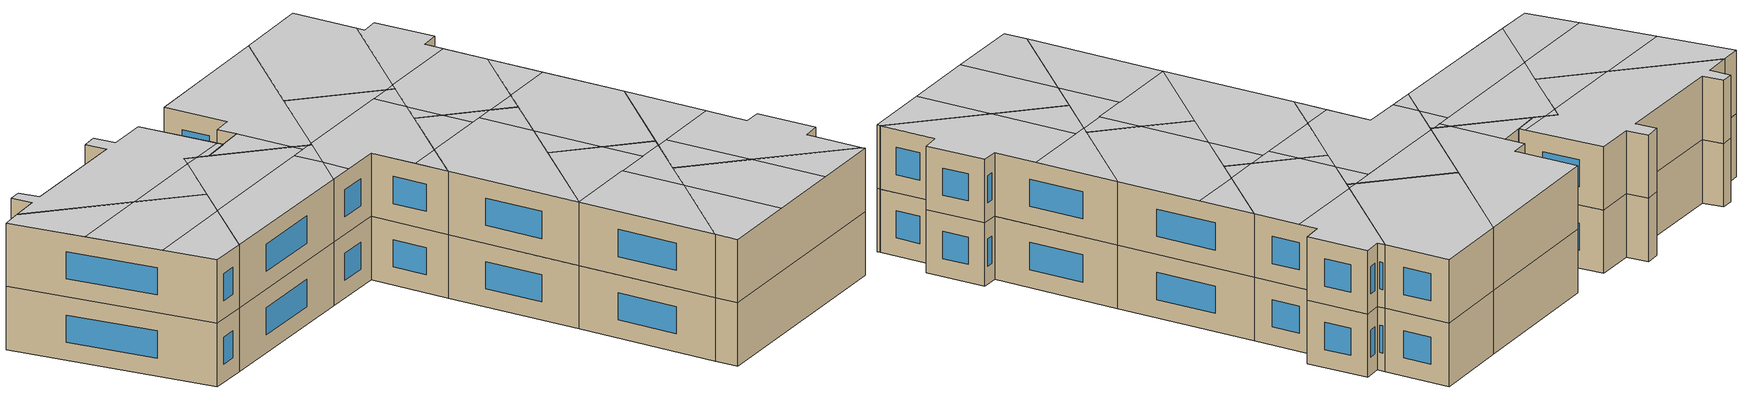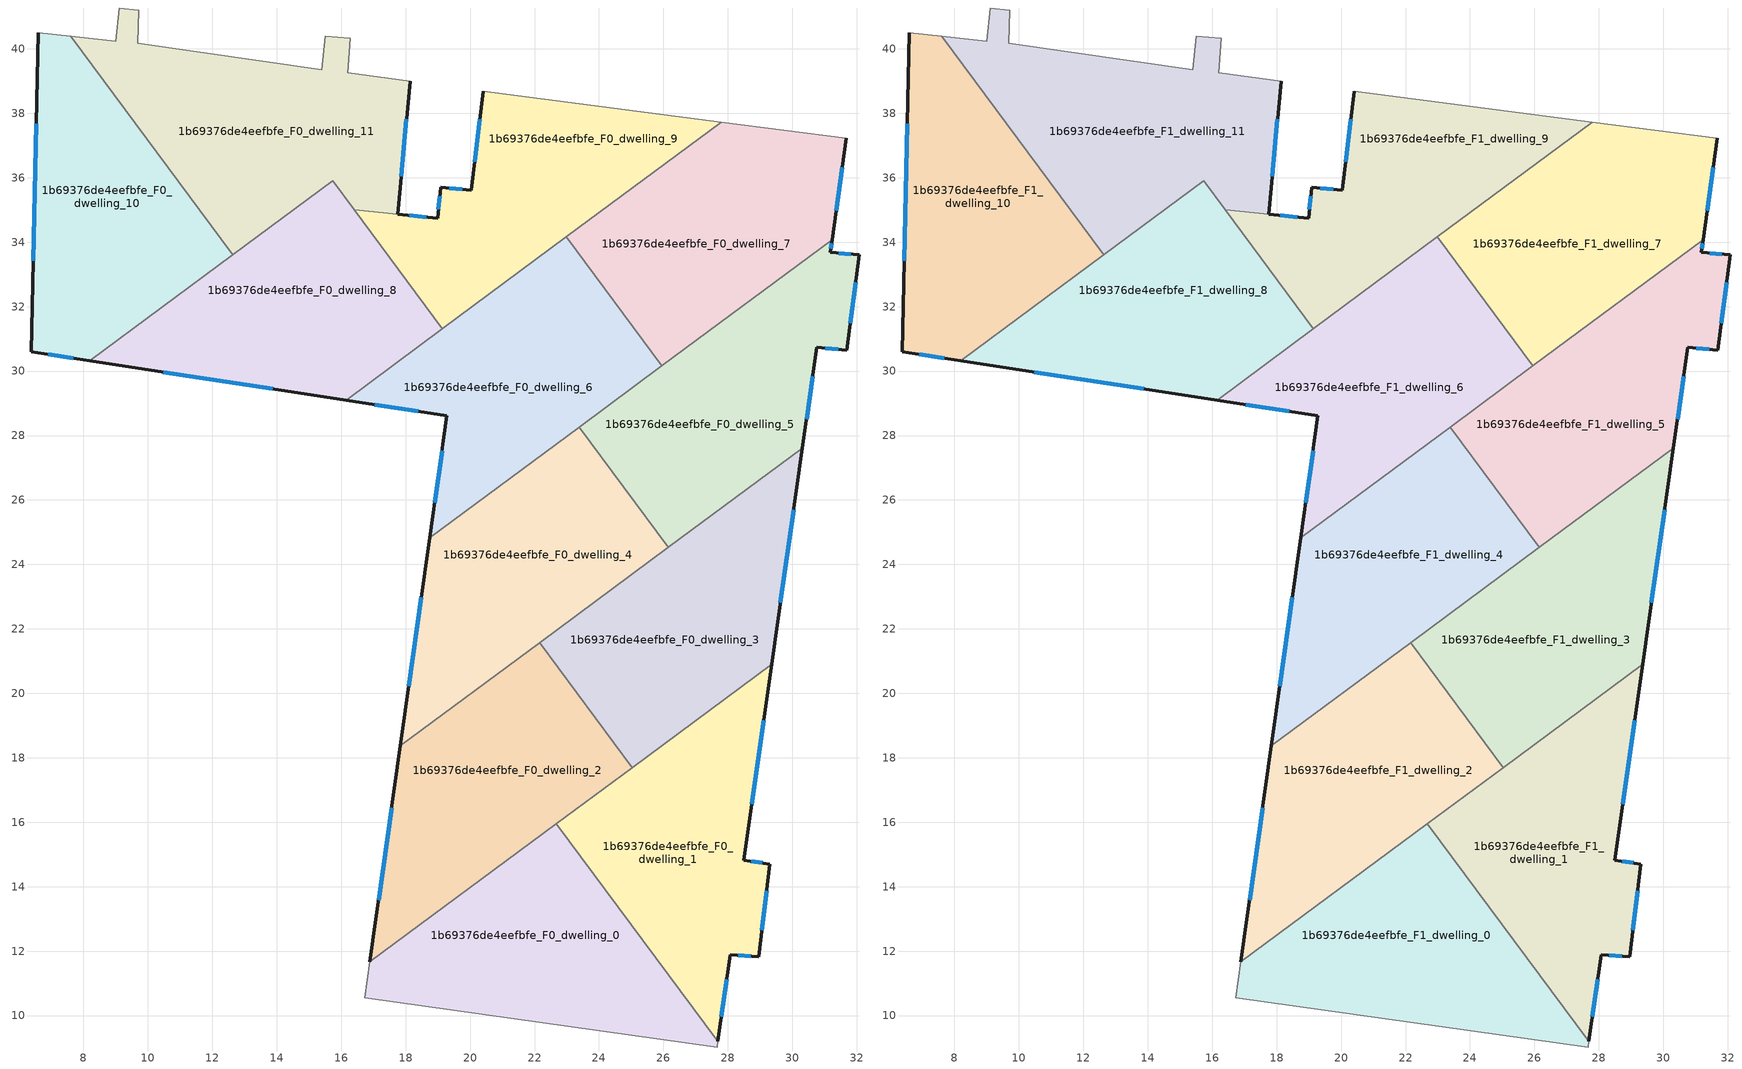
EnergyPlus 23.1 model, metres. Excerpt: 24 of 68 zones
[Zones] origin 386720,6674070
1b69376de4eefbfe_F0_dwelling_0
 floor ground (EU_floor_Construction): 22.68,15.95 27.69,9.2 27.66,9.03 16.73,10.55 16.89,11.66 z0
 wall adiabatic (EU_wall_Construction): 16.89,11.66 16.73,10.55 27.66,9.03 27.69,9.2 z0:3
 wall to 1b69376de4eefbfe_F0_dwelling_1 (EU_wall_Construction): 27.69,9.2 22.68,15.95 z0:3
 wall to 1b69376de4eefbfe_F0_dwelling_2 (EU_wall_Construction): 22.68,15.95 16.89,11.66 z0:3
1b69376de4eefbfe_F0_dwelling_1
 floor ground (EU_floor_Construction): 29.36,20.9 28.49,14.83 29.31,14.7 28.96,11.83 28.07,11.89 27.69,9.2 22.68,15.95 z0
 wall outside (EU_wall_Construction): 27.69,9.2 28.07,11.89 28.96,11.83 29.31,14.7 28.49,14.83 29.36,20.9 z0:3
 wall to 1b69376de4eefbfe_F0_dwelling_3 (EU_wall_Construction): 29.36,20.9 25.03,17.7 z0:3
 wall to 1b69376de4eefbfe_F0_dwelling_2 (EU_wall_Construction): 25.03,17.7 22.68,15.95 z0:3
 window (EU_Window_Construction): 29.07,14.74 28.72,14.79 / 29.06,12.65 29.21,13.88 / 28.33,11.88 28.7,11.85 / 27.8,9.97 27.96,11.12 / 28.74,16.56 29.11,19.16 z0.86:2.14
1b69376de4eefbfe_F0_dwelling_10
 floor ground (EU_floor_Construction): 7.61,40.39 12.64,33.61 8.2,30.32 6.39,30.59 6.59,40.5 z0
 wall outside (EU_wall_Construction): 6.59,40.5 6.39,30.59 8.2,30.32 z0:3
 wall adiabatic (EU_wall_Construction): 7.61,40.39 6.59,40.5 z0:3
 wall to 1b69376de4eefbfe_F0_dwelling_11 (EU_wall_Construction): 12.64,33.61 7.61,40.39 z0:3
 wall to 1b69376de4eefbfe_F0_dwelling_8 (EU_wall_Construction): 8.2,30.32 12.64,33.61 z0:3
 window (EU_Window_Construction): 6.53,37.67 6.45,33.43 / 6.91,30.52 7.68,30.4 z0.86:2.14
1b69376de4eefbfe_F0_dwelling_11
 floor ground (EU_floor_Construction): 16.28,40.32 16.2,39.26 18.14,38.99 17.75,34.87 16.41,35.01 15.74,35.9 12.64,33.61 7.61,40.39 9,40.24 9.11,41.27 9.71,41.19 9.68,40.17 15.39,39.35 15.51,40.39 z0
 wall outside (EU_wall_Construction): 17.75,34.87 18.14,38.99 z0:3
 wall adiabatic (EU_wall_Construction): 18.14,38.99 16.2,39.26 16.28,40.32 15.51,40.39 15.39,39.35 9.68,40.17 9.71,41.19 9.11,41.27 9,40.24 7.61,40.39 z0:3
 wall to 1b69376de4eefbfe_F0_dwelling_9 (EU_wall_Construction): 16.41,35.01 17.75,34.87 z0:3
 wall to 1b69376de4eefbfe_F0_dwelling_8 (EU_wall_Construction): 12.64,33.61 15.74,35.9 16.41,35.01 z0:3
 window (EU_Window_Construction): 17.86,36.05 18.03,37.81 z0.86:2.14
1b69376de4eefbfe_F0_dwelling_2
 floor ground (EU_floor_Construction): 22.16,21.57 25.03,17.7 16.89,11.66 17.84,18.37 z0
 wall outside (EU_wall_Construction): 17.84,18.37 16.89,11.66 z0:3
 wall to 1b69376de4eefbfe_F0_dwelling_3 (EU_wall_Construction): 25.03,17.7 22.16,21.57 z0:3
 wall to 1b69376de4eefbfe_F0_dwelling_4 (EU_wall_Construction): 22.16,21.57 17.84,18.37 z0:3
 window (EU_Window_Construction): 17.57,16.45 17.16,13.58 z0.86:2.14
1b69376de4eefbfe_F0_dwelling_3
 floor ground (EU_floor_Construction): 30.31,27.61 29.36,20.9 25.03,17.7 22.16,21.57 z0
 wall outside (EU_wall_Construction): 29.36,20.9 30.31,27.61 z0:3
 wall to 1b69376de4eefbfe_F0_dwelling_5 (EU_wall_Construction): 30.31,27.61 26.15,24.53 z0:3
 wall to 1b69376de4eefbfe_F0_dwelling_4 (EU_wall_Construction): 26.15,24.53 22.16,21.57 z0:3
 window (EU_Window_Construction): 29.63,22.82 30.04,25.69 z0.86:2.14
1b69376de4eefbfe_F0_dwelling_4
 floor ground (EU_floor_Construction): 23.39,28.26 26.15,24.53 17.84,18.37 18.75,24.83 z0
 wall outside (EU_wall_Construction): 18.75,24.83 17.84,18.37 z0:3
 wall to 1b69376de4eefbfe_F0_dwelling_5 (EU_wall_Construction): 26.15,24.53 23.39,28.26 z0:3
 wall to 1b69376de4eefbfe_F0_dwelling_6 (EU_wall_Construction): 23.39,28.26 18.75,24.83 z0:3
 window (EU_Window_Construction): 18.49,22.98 18.1,20.21 z0.86:2.14
1b69376de4eefbfe_F0_dwelling_5
 floor ground (EU_floor_Construction): 32.07,33.6 31.69,30.64 30.76,30.73 30.31,27.61 26.15,24.53 23.39,28.26 31.23,34.08 31.18,33.69 z0
 wall outside (EU_wall_Construction): 30.31,27.61 30.76,30.73 31.69,30.64 32.07,33.6 31.18,33.69 31.23,34.08 z0:3
 wall to 1b69376de4eefbfe_F0_dwelling_7 (EU_wall_Construction): 31.23,34.08 25.95,30.17 z0:3
 wall to 1b69376de4eefbfe_F0_dwelling_6 (EU_wall_Construction): 25.96,30.17 23.39,28.26 z0:3
 window (EU_Window_Construction): 31.8,31.49 31.96,32.76 / 31.03,30.71 31.43,30.67 / 30.44,28.5 30.63,29.84 / 31.19,33.8 31.22,33.96 / 31.81,33.63 31.43,33.66 z0.86:2.14
1b69376de4eefbfe_F0_dwelling_6
 floor ground (EU_floor_Construction): 22.99,34.16 25.96,30.17 18.75,24.83 19.28,28.62 16.15,29.1 z0
 wall outside (EU_wall_Construction): 16.15,29.1 19.28,28.62 18.75,24.83 z0:3
 wall to 1b69376de4eefbfe_F0_dwelling_7 (EU_wall_Construction): 25.96,30.17 22.99,34.16 z0:3
 wall to 1b69376de4eefbfe_F0_dwelling_9 (EU_wall_Construction): 22.99,34.16 19.14,31.31 z0:3
 wall to 1b69376de4eefbfe_F0_dwelling_8 (EU_wall_Construction): 19.14,31.31 16.15,29.1 z0:3
 window (EU_Window_Construction): 19.13,27.53 18.9,25.91 / 17.05,28.96 18.39,28.75 z0.86:2.14
1b69376de4eefbfe_F0_dwelling_7
 floor ground (EU_floor_Construction): 31.67,37.22 31.23,34.08 25.96,30.17 22.99,34.16 27.8,37.73 z0
 wall outside (EU_wall_Construction): 31.23,34.08 31.67,37.22 z0:3
 wall adiabatic (EU_wall_Construction): 31.67,37.22 27.8,37.73 z0:3
 wall to 1b69376de4eefbfe_F0_dwelling_9 (EU_wall_Construction): 27.8,37.73 22.99,34.16 z0:3
 window (EU_Window_Construction): 31.36,34.97 31.54,36.32 z0.86:2.14
1b69376de4eefbfe_F0_dwelling_8
 floor ground (EU_floor_Construction): 15.74,35.9 19.14,31.31 16.15,29.1 8.2,30.32 z0
 wall outside (EU_wall_Construction): 8.2,30.32 16.15,29.1 z0:3
 wall to 1b69376de4eefbfe_F0_dwelling_9 (EU_wall_Construction): 19.14,31.31 16.41,35 z0:3
 window (EU_Window_Construction): 10.47,29.97 13.88,29.45 z0.86:2.14
1b69376de4eefbfe_F0_dwelling_9
 floor ground (EU_floor_Construction): 27.8,37.73 19.14,31.31 16.41,35 18.99,34.74 19.09,35.71 20.03,35.62 20.41,38.69 z0
 wall outside (EU_wall_Construction): 20.41,38.69 20.03,35.62 19.09,35.71 18.99,34.74 17.76,34.87 z0:3
 wall adiabatic (EU_wall_Construction): 27.8,37.73 20.41,38.69 z0:3
 window (EU_Window_Construction): 18.64,34.78 18.11,34.83 / 19.06,35.43 19.02,35.02 / 19.76,35.64 19.36,35.68 / 20.3,37.81 20.14,36.49 z0.86:2.14
1b69376de4eefbfe_F1_dwelling_0
 floor to 1b69376de4eefbfe_F0_dwelling_0 (EU_floor_Construction): 22.68,15.95 27.69,9.2 27.66,9.03 16.73,10.55 16.89,11.66 z3
 wall adiabatic (EU_wall_Construction): 16.89,11.66 16.73,10.55 27.66,9.03 27.69,9.2 z3:6
 wall to 1b69376de4eefbfe_F1_dwelling_1 (EU_wall_Construction): 27.69,9.2 22.68,15.95 z3:6
 wall to 1b69376de4eefbfe_F1_dwelling_2 (EU_wall_Construction): 22.68,15.95 16.89,11.66 z3:6
 ceiling to 1b69376de4eefbfe_F2_dwelling_9 (EU_floor_Construction): 24.24,9.5 24.75,13.16 22.68,15.95 21.16,14.83 20.49,10.03 z6
 ceiling to 1b69376de4eefbfe_F2_dwelling_8 (EU_floor_Construction): 27.66,9.03 27.69,9.2 24.75,13.16 24.24,9.5 z6
 ceiling to 1b69376de4eefbfe_F2_dwelling_10 (EU_floor_Construction): 20.49,10.03 21.16,14.83 16.89,11.66 16.73,10.55 z6
1b69376de4eefbfe_F1_dwelling_1
 floor to 1b69376de4eefbfe_F0_dwelling_1 (EU_floor_Construction): 29.36,20.9 28.49,14.83 29.31,14.7 28.96,11.83 28.07,11.89 27.69,9.2 22.68,15.95 z3
 wall outside (EU_wall_Construction): 27.69,9.2 28.07,11.89 28.96,11.83 29.31,14.7 28.49,14.83 29.36,20.9 z3:6
 wall to 1b69376de4eefbfe_F1_dwelling_3 (EU_wall_Construction): 29.36,20.9 25.03,17.7 z3:6
 wall to 1b69376de4eefbfe_F1_dwelling_2 (EU_wall_Construction): 25.03,17.7 22.68,15.95 z3:6
 window (EU_Window_Construction): 29.07,14.74 28.72,14.79 / 29.06,12.65 29.21,13.88 / 28.33,11.88 28.7,11.85 / 27.8,9.97 27.96,11.12 / 28.74,16.56 29.11,19.16 z3.86:5.14
 ceiling to 1b69376de4eefbfe_F2_dwelling_8 (EU_floor_Construction): 27.69,9.2 28.07,11.89 28.96,11.83 29.31,14.7 28.49,14.83 28.78,16.86 25.33,17.34 24.75,13.16 z6
 ceiling adiabatic (EU_roof_Construction): 28.78,16.86 29.36,20.9 24.67,17.43 z6
 ceiling to 1b69376de4eefbfe_F2_dwelling_9 (EU_floor_Construction): 24.75,13.16 25.33,17.34 24.67,17.43 22.68,15.95 z6
1b69376de4eefbfe_F1_dwelling_10
 floor to 1b69376de4eefbfe_F0_dwelling_10 (EU_floor_Construction): 7.61,40.39 12.64,33.61 8.2,30.32 6.39,30.59 6.59,40.5 z3
 wall outside (EU_wall_Construction): 6.59,40.5 6.39,30.59 8.2,30.32 z3:6
 wall adiabatic (EU_wall_Construction): 7.61,40.39 6.59,40.5 z3:6
 wall to 1b69376de4eefbfe_F1_dwelling_11 (EU_wall_Construction): 12.64,33.61 7.61,40.39 z3:6
 wall to 1b69376de4eefbfe_F1_dwelling_8 (EU_wall_Construction): 8.2,30.32 12.64,33.61 z3:6
 window (EU_Window_Construction): 6.53,37.67 6.45,33.43 / 6.91,30.52 7.68,30.4 z3.86:5.14
 ceiling to 1b69376de4eefbfe_F2_dwelling_2 (EU_floor_Construction): 12.64,33.61 10.73,36.19 6.52,36.78 6.44,33.19 11.18,32.53 z6
 ceiling to 1b69376de4eefbfe_F2_dwelling_0 (EU_floor_Construction): 10.73,36.19 7.61,40.39 6.59,40.5 6.52,36.78 z6
 ceiling to 1b69376de4eefbfe_F2_dwelling_5 (EU_floor_Construction): 11.18,32.53 6.44,33.19 6.39,30.59 8.2,30.32 z6
1b69376de4eefbfe_F1_dwelling_11
 floor to 1b69376de4eefbfe_F0_dwelling_11 (EU_floor_Construction): 16.28,40.32 16.2,39.26 18.14,38.99 17.75,34.87 16.41,35.01 15.74,35.9 12.64,33.61 7.61,40.39 9,40.24 9.11,41.27 9.71,41.19 9.68,40.17 15.39,39.35 15.51,40.39 z3
 wall outside (EU_wall_Construction): 17.75,34.87 18.14,38.99 z3:6
 wall adiabatic (EU_wall_Construction): 18.14,38.99 16.2,39.26 16.28,40.32 15.51,40.39 15.39,39.35 9.68,40.17 9.71,41.19 9.11,41.27 9,40.24 7.61,40.39 z3:6
 wall to 1b69376de4eefbfe_F1_dwelling_9 (EU_wall_Construction): 16.41,35.01 17.75,34.87 z3:6
 wall to 1b69376de4eefbfe_F1_dwelling_8 (EU_wall_Construction): 12.64,33.61 15.74,35.9 16.41,35.01 z3:6
 window (EU_Window_Construction): 17.86,36.05 18.03,37.81 z3.86:5.14
 ceiling to 1b69376de4eefbfe_F2_dwelling_0 (EU_floor_Construction): 17.78,35.2 18.14,38.99 16.2,39.26 16.28,40.32 15.51,40.39 15.39,39.35 9.68,40.17 9.71,41.19 9.11,41.27 9,40.24 7.61,40.39 10.73,36.19 15.27,35.55 15.74,35.9 16.09,35.44 z6
 ceiling to 1b69376de4eefbfe_F2_dwelling_2 (EU_floor_Construction): 17.75,34.87 17.78,35.2 16.09,35.44 16.41,35.01 z6; 15.27,35.55 10.73,36.19 12.64,33.61 z6
1b69376de4eefbfe_F1_dwelling_2
 floor to 1b69376de4eefbfe_F0_dwelling_2 (EU_floor_Construction): 22.16,21.57 25.03,17.7 16.89,11.66 17.84,18.37 z3
 wall outside (EU_wall_Construction): 17.84,18.37 16.89,11.66 z3:6
 wall to 1b69376de4eefbfe_F1_dwelling_3 (EU_wall_Construction): 25.03,17.7 22.16,21.57 z3:6
 wall to 1b69376de4eefbfe_F1_dwelling_4 (EU_wall_Construction): 22.16,21.57 17.84,18.37 z3:6
 window (EU_Window_Construction): 17.57,16.45 17.16,13.58 z3.86:5.14
 ceiling to 1b69376de4eefbfe_F2_dwelling_10 (EU_floor_Construction): 21.16,14.83 21.58,17.86 17.86,18.39 17.84,18.37 16.89,11.66 z6
 ceiling to 1b69376de4eefbfe_F2_dwelling_7 (EU_floor_Construction): 23.32,17.62 23.6,19.63 22.16,21.57 17.86,18.39 z6
 ceiling to 1b69376de4eefbfe_F2_dwelling_9 (EU_floor_Construction): 24.67,17.43 21.58,17.86 21.16,14.83 z6
 ceiling to 1b69376de4eefbfe_F2_dwelling_6 (EU_floor_Construction): 25.03,17.7 23.6,19.63 23.32,17.62 24.67,17.43 z6
1b69376de4eefbfe_F1_dwelling_3
 floor to 1b69376de4eefbfe_F0_dwelling_3 (EU_floor_Construction): 30.31,27.61 29.36,20.9 25.03,17.7 22.16,21.57 z3
 wall outside (EU_wall_Construction): 29.36,20.9 30.31,27.61 z3:6
 wall to 1b69376de4eefbfe_F1_dwelling_5 (EU_wall_Construction): 30.31,27.61 26.15,24.53 z3:6
 wall to 1b69376de4eefbfe_F1_dwelling_4 (EU_wall_Construction): 26.15,24.53 22.16,21.57 z3:6
 window (EU_Window_Construction): 29.63,22.82 30.04,25.69 z3.86:5.14
 ceiling to 1b69376de4eefbfe_F2_dwelling_6 (EU_floor_Construction): 29.36,20.9 29.93,24.91 27.18,25.29 24.07,22.99 23.6,19.63 25.03,17.7 z6
 ceiling to 1b69376de4eefbfe_F2_dwelling_3 (EU_floor_Construction): 29.93,24.91 30.31,27.61 27.18,25.29 z6
 ceiling to 1b69376de4eefbfe_F2_dwelling_7 (EU_floor_Construction): 23.6,19.63 24.07,22.99 22.16,21.57 z6
1b69376de4eefbfe_F1_dwelling_4
 floor to 1b69376de4eefbfe_F0_dwelling_4 (EU_floor_Construction): 23.39,28.26 26.15,24.53 17.84,18.37 18.75,24.83 z3
 wall outside (EU_wall_Construction): 18.75,24.83 17.84,18.37 z3:6
 wall to 1b69376de4eefbfe_F1_dwelling_5 (EU_wall_Construction): 26.15,24.53 23.39,28.26 z3:6
 wall to 1b69376de4eefbfe_F1_dwelling_6 (EU_wall_Construction): 23.39,28.26 18.75,24.83 z3:6
 window (EU_Window_Construction): 18.49,22.98 18.1,20.21 z3.86:5.14
 ceiling to 1b69376de4eefbfe_F2_dwelling_7 (EU_floor_Construction): 24.07,22.99 24.44,25.67 20.62,26.21 18.75,24.83 17.84,18.39 17.86,18.39 z6
 ceiling to 1b69376de4eefbfe_F2_dwelling_6 (EU_floor_Construction): 26.15,24.53 25.4,25.54 24.44,25.67 24.07,22.99 z6
 ceiling to 1b69376de4eefbfe_F2_dwelling_3 (EU_floor_Construction): 25.4,25.54 24.15,27.23 23.94,25.74 z6
 ceiling to 1b69376de4eefbfe_F2_dwelling_4 (EU_floor_Construction): 23.94,25.74 24.15,27.23 23.39,28.26 20.62,26.21 z6
1b69376de4eefbfe_F1_dwelling_5
 floor to 1b69376de4eefbfe_F0_dwelling_5 (EU_floor_Construction): 32.07,33.6 31.69,30.64 30.76,30.73 30.31,27.61 26.15,24.53 23.39,28.26 31.23,34.08 31.18,33.69 z3
 wall outside (EU_wall_Construction): 30.31,27.61 30.76,30.73 31.69,30.64 32.07,33.6 31.18,33.69 31.23,34.08 z3:6
 wall to 1b69376de4eefbfe_F1_dwelling_7 (EU_wall_Construction): 31.23,34.08 25.95,30.17 z3:6
 wall to 1b69376de4eefbfe_F1_dwelling_6 (EU_wall_Construction): 25.96,30.17 23.39,28.26 z3:6
 window (EU_Window_Construction): 31.8,31.49 31.96,32.76 / 31.03,30.71 31.43,30.67 / 30.44,28.5 30.63,29.84 / 31.19,33.8 31.22,33.96 / 31.81,33.63 31.43,33.66 z3.86:5.14
 ceiling to 1b69376de4eefbfe_F2_dwelling_3 (EU_floor_Construction): 30.31,27.61 30.63,29.8 26.29,30.41 24.4,29.01 24.15,27.23 25.4,25.54 27.18,25.29 z6
 ceiling to 1b69376de4eefbfe_F2_dwelling_1 (EU_floor_Construction): 31.69,30.64 32.07,33.6 31.18,33.69 31.23,34.07 26.29,30.41 30.63,29.8 30.76,30.73 z6
 ceiling to 1b69376de4eefbfe_F2_dwelling_4 (EU_floor_Construction): 24.15,27.23 24.4,29.01 23.39,28.26 z6
 ceiling to 1b69376de4eefbfe_F2_dwelling_6 (EU_floor_Construction): 27.18,25.29 25.4,25.54 26.15,24.53 z6
1b69376de4eefbfe_F1_dwelling_6
 floor to 1b69376de4eefbfe_F0_dwelling_6 (EU_floor_Construction): 22.99,34.16 25.96,30.17 18.75,24.83 19.28,28.62 16.15,29.1 z3
 wall outside (EU_wall_Construction): 16.15,29.1 19.28,28.62 18.75,24.83 z3:6
 wall to 1b69376de4eefbfe_F1_dwelling_7 (EU_wall_Construction): 25.96,30.17 22.99,34.16 z3:6
 wall to 1b69376de4eefbfe_F1_dwelling_9 (EU_wall_Construction): 22.99,34.16 19.14,31.31 z3:6
 wall to 1b69376de4eefbfe_F1_dwelling_8 (EU_wall_Construction): 19.14,31.31 16.15,29.1 z3:6
 window (EU_Window_Construction): 19.13,27.53 18.9,25.91 / 17.05,28.96 18.39,28.75 z3.86:5.14
 ceiling to 1b69376de4eefbfe_F2_dwelling_4 (EU_floor_Construction): 24.4,29.01 24.62,30.64 19.26,31.4 17.6,30.17 17.42,28.9 19.28,28.62 18.98,26.44 20.62,26.21 z6
 ceiling to 1b69376de4eefbfe_F2_dwelling_7 (EU_floor_Construction): 20.61,26.21 18.98,26.44 18.75,24.83 z6
 ceiling to 1b69376de4eefbfe_F2_dwelling_5 (EU_floor_Construction): 17.42,28.9 17.6,30.17 16.15,29.1 z6
 ceiling to 1b69376de4eefbfe_F2_dwelling_1 (EU_floor_Construction): 25.71,30.49 22.99,34.16 19.26,31.4 z6
 ceiling to 1b69376de4eefbfe_F2_dwelling_3 (EU_floor_Construction): 25.95,30.17 25.71,30.49 24.62,30.64 24.4,29.01 z6
1b69376de4eefbfe_F1_dwelling_7
 floor to 1b69376de4eefbfe_F0_dwelling_7 (EU_floor_Construction): 31.67,37.22 31.23,34.08 25.96,30.17 22.99,34.16 27.8,37.73 z3
 wall outside (EU_wall_Construction): 31.23,34.08 31.67,37.22 z3:6
 wall adiabatic (EU_wall_Construction): 31.67,37.22 27.8,37.73 z3:6
 wall to 1b69376de4eefbfe_F1_dwelling_9 (EU_wall_Construction): 27.8,37.73 22.99,34.16 z3:6
 window (EU_Window_Construction): 31.36,34.97 31.54,36.32 z3.86:5.14
 ceiling to 1b69376de4eefbfe_F2_dwelling_1 (EU_floor_Construction): 31.23,34.07 31.67,37.22 27.8,37.73 22.99,34.16 25.71,30.49 26.29,30.41 z6
 ceiling to 1b69376de4eefbfe_F2_dwelling_3 (EU_floor_Construction): 26.29,30.41 25.71,30.49 25.95,30.17 z6
1b69376de4eefbfe_F1_dwelling_8
 floor to 1b69376de4eefbfe_F0_dwelling_8 (EU_floor_Construction): 15.74,35.9 19.14,31.31 16.15,29.1 8.2,30.32 z3
 wall outside (EU_wall_Construction): 8.2,30.32 16.15,29.1 z3:6
 wall to 1b69376de4eefbfe_F1_dwelling_9 (EU_wall_Construction): 19.14,31.31 16.41,35 z3:6
 window (EU_Window_Construction): 10.47,29.97 13.88,29.45 z3.86:5.14
 ceiling to 1b69376de4eefbfe_F2_dwelling_5 (EU_floor_Construction): 17.6,30.17 17.8,31.6 11.18,32.53 8.2,30.32 16.15,29.1 z6
 ceiling to 1b69376de4eefbfe_F2_dwelling_0 (EU_floor_Construction): 16.09,35.44 15.74,35.9 15.27,35.55 z6
 ceiling to 1b69376de4eefbfe_F2_dwelling_4 (EU_floor_Construction): 19.14,31.31 19.06,31.42 17.8,31.6 17.6,30.17 z6
 ceiling to 1b69376de4eefbfe_F2_dwelling_1 (EU_floor_Construction): 19.06,31.42 18.61,32.03 18.54,31.5 z6
 ceiling to 1b69376de4eefbfe_F2_dwelling_2 (EU_floor_Construction): 18.54,31.5 18.61,32.03 16.09,35.44 15.27,35.55 11.18,32.53 z6
1b69376de4eefbfe_F1_dwelling_9
 floor to 1b69376de4eefbfe_F0_dwelling_9 (EU_floor_Construction): 27.8,37.73 19.14,31.31 16.41,35.01 18.99,34.74 19.09,35.71 20.03,35.62 20.41,38.69 z3
 wall outside (EU_wall_Construction): 20.41,38.69 20.03,35.62 19.09,35.71 18.99,34.74 17.76,34.87 z3:6
 wall adiabatic (EU_wall_Construction): 27.8,37.73 20.41,38.69 z3:6
 window (EU_Window_Construction): 18.64,34.78 18.11,34.83 / 19.06,35.43 19.02,35.02 / 19.76,35.64 19.36,35.68 / 20.3,37.81 20.14,36.49 z3.86:5.14
 ceiling to 1b69376de4eefbfe_F2_dwelling_1 (EU_floor_Construction): 27.8,37.73 20.41,38.69 20.03,35.62 19.09,35.71 18.99,34.74 18.61,32.03 19.06,31.42 19.26,31.4 z6
 ceiling to 1b69376de4eefbfe_F2_dwelling_2 (EU_floor_Construction): 18.61,32.03 18.99,34.74 16.41,35.01 z6
[Building]
EU S2 Campaign: North Axis=0; Terrain=City; Solar Distribution=FullExterior
[Site:Location]
Helsinki-Vantaa.AP: Latitude=60.317; Longitude=24.963; Time Zone=2; Elevation=54.6
[SizingPeriod:WeatherFileDays]
AnnualSizingPeriod: Begin Month=1; Begin Day of Month=1; End Month=12; End Day of Month=31; Day of Week for Start Day=Monday; Use Weather File Daylight Saving Period=No; Use Weather File Rain and Snow Indicators=No
[MATERIAL]
EU_InternalMass_Material: Roughness=MediumRough; Thickness=0.1; Conductivity=1; Density=1800; Specific Heat=900; Thermal Absorptance=0.9; Solar Absorptance=0.7; Visible Absorptance=0.7
[MATERIAL:NOMASS] Roughness=MediumRough; Thermal Absorptance=0.9; Solar Absorptance=0.7; Visible Absorptance=0.7
Name | Thermal Resistance
EU_wall_NoMass | 1.10183
EU_roof_NoMass; EU_floor_NoMass | 1.70606
[WINDOWMATERIAL:SIMPLEGLAZINGSYSTEM]
EU_Window_SimpleGlazing: UFactor=3.11035; Solar Heat Gain Coefficient=0.8; Visible Transmittance=0.8
[CONSTRUCTION]
EU_wall_Construction: EU_wall_NoMass
EU_roof_Construction: EU_roof_NoMass
EU_floor_Construction: EU_floor_NoMass
EU_Window_Construction: EU_Window_SimpleGlazing
EU_InternalMass_Construction: EU_InternalMass_Material
[ZONE] Type=1; Multiplier=1; Ceiling Height=autocalculate; Floor Area=autocalculate; Part of Total Floor Area=Yes
Name | Volume
1b69376de4eefbfe_F0_dwelling_0; 1b69376de4eefbfe_F1_dwelling_0 | 112.32
1b69376de4eefbfe_F0_dwelling_1; 1b69376de4eefbfe_F1_dwelling_1 | 112.328
1b69376de4eefbfe_F0_dwelling_10; 1b69376de4eefbfe_F1_dwelling_10 | 112.321
1b69376de4eefbfe_F0_dwelling_11; 1b69376de4eefbfe_F1_dwelling_11 | 122.533
1b69376de4eefbfe_F0_dwelling_2; 1b69376de4eefbfe_F1_dwelling_2 | 112.317
1b69376de4eefbfe_F0_dwelling_3; 1b69376de4eefbfe_F1_dwelling_3; 1b69376de4eefbfe_F0_dwelling_8; 1b69376de4eefbfe_F1_dwelling_8 | 112.319
1b69376de4eefbfe_F0_dwelling_4; 1b69376de4eefbfe_F1_dwelling_4 | 112.322
1b69376de4eefbfe_F0_dwelling_5; 1b69376de4eefbfe_F1_dwelling_5 | 112.351
1b69376de4eefbfe_F0_dwelling_6; 1b69376de4eefbfe_F1_dwelling_6 | 112.335
1b69376de4eefbfe_F0_dwelling_7; 1b69376de4eefbfe_F1_dwelling_7 | 112.314
1b69376de4eefbfe_F0_dwelling_9 | 102.11
1b69376de4eefbfe_F1_dwelling_9 | 102.134
[INTERNALMASS] Construction=EU_InternalMass_Construction
Name | Zone or ZoneList | Surface Area
1b69376de4eefbfe_F0_dwelling_0_EU_InternalMass | 1b69376de4eefbfe_F0_dwelling_0 | 37.4421
1b69376de4eefbfe_F0_dwelling_1_EU_InternalMass | 1b69376de4eefbfe_F0_dwelling_1 | 37.4423
1b69376de4eefbfe_F0_dwelling_2_EU_InternalMass | 1b69376de4eefbfe_F0_dwelling_2 | 37.4409
1b69376de4eefbfe_F0_dwelling_3_EU_InternalMass | 1b69376de4eefbfe_F0_dwelling_3 | 37.4409
1b69376de4eefbfe_F0_dwelling_4_EU_InternalMass | 1b69376de4eefbfe_F0_dwelling_4 | 37.4404
1b69376de4eefbfe_F0_dwelling_5_EU_InternalMass | 1b69376de4eefbfe_F0_dwelling_5 | 37.4495
1b69376de4eefbfe_F0_dwelling_6_EU_InternalMass | 1b69376de4eefbfe_F0_dwelling_6 | 37.4457
1b69376de4eefbfe_F0_dwelling_7_EU_InternalMass | 1b69376de4eefbfe_F0_dwelling_7 | 37.4375
1b69376de4eefbfe_F0_dwelling_8_EU_InternalMass | 1b69376de4eefbfe_F0_dwelling_8 | 37.4386
1b69376de4eefbfe_F0_dwelling_9_EU_InternalMass | 1b69376de4eefbfe_F0_dwelling_9 | 34.0426
1b69376de4eefbfe_F0_dwelling_10_EU_InternalMass | 1b69376de4eefbfe_F0_dwelling_10 | 37.441
1b69376de4eefbfe_F0_dwelling_11_EU_InternalMass | 1b69376de4eefbfe_F0_dwelling_11 | 40.8444
1b69376de4eefbfe_F1_dwelling_0_EU_InternalMass | 1b69376de4eefbfe_F1_dwelling_0 | 37.4421
1b69376de4eefbfe_F1_dwelling_1_EU_InternalMass | 1b69376de4eefbfe_F1_dwelling_1 | 37.4423
1b69376de4eefbfe_F1_dwelling_2_EU_InternalMass | 1b69376de4eefbfe_F1_dwelling_2 | 37.4409
1b69376de4eefbfe_F1_dwelling_3_EU_InternalMass | 1b69376de4eefbfe_F1_dwelling_3 | 37.4409
1b69376de4eefbfe_F1_dwelling_4_EU_InternalMass | 1b69376de4eefbfe_F1_dwelling_4 | 37.4404
1b69376de4eefbfe_F1_dwelling_5_EU_InternalMass | 1b69376de4eefbfe_F1_dwelling_5 | 37.4495
1b69376de4eefbfe_F1_dwelling_6_EU_InternalMass | 1b69376de4eefbfe_F1_dwelling_6 | 37.4457
1b69376de4eefbfe_F1_dwelling_7_EU_InternalMass | 1b69376de4eefbfe_F1_dwelling_7 | 37.4375
1b69376de4eefbfe_F1_dwelling_8_EU_InternalMass | 1b69376de4eefbfe_F1_dwelling_8 | 37.4386
1b69376de4eefbfe_F1_dwelling_9_EU_InternalMass | 1b69376de4eefbfe_F1_dwelling_9 | 34.0426
1b69376de4eefbfe_F1_dwelling_10_EU_InternalMass | 1b69376de4eefbfe_F1_dwelling_10 | 37.441
1b69376de4eefbfe_F1_dwelling_11_EU_InternalMass | 1b69376de4eefbfe_F1_dwelling_11 | 40.8444
[OTHEREQUIPMENT] Fuel Type=Electricity; Design Level Calculation Method=Watts/Area; Power per Zone Floor Area=1; Fraction Latent=0; Fraction Radiant=0; Fraction Lost=0; Carbon Dioxide Generation Rate=0; EndUse Subcategory=EU_Step8_InternalGains
Name | Zone or ZoneList or Space or SpaceList | Schedule
EU_Step8_InternalGain_1b69376de4eefbfe_F0_dwelling_0_f000 | 1b69376de4eefbfe_F0_dwelling_0 | EU_Step8_GainSchedule_1b69376de4eefbfe_F0_dwelling_0_f000
EU_Step8_InternalGain_1b69376de4eefbfe_F0_dwelling_1_f000 | 1b69376de4eefbfe_F0_dwelling_1 | EU_Step8_GainSchedule_1b69376de4eefbfe_F0_dwelling_1_f000
EU_Step8_InternalGain_1b69376de4eefbfe_F0_dwelling_2_f000 | 1b69376de4eefbfe_F0_dwelling_2 | EU_Step8_GainSchedule_1b69376de4eefbfe_F0_dwelling_2_f000
EU_Step8_InternalGain_1b69376de4eefbfe_F0_dwelling_3_f000 | 1b69376de4eefbfe_F0_dwelling_3 | EU_Step8_GainSchedule_1b69376de4eefbfe_F0_dwelling_3_f000
EU_Step8_InternalGain_1b69376de4eefbfe_F0_dwelling_4_f000 | 1b69376de4eefbfe_F0_dwelling_4 | EU_Step8_GainSchedule_1b69376de4eefbfe_F0_dwelling_4_f000
EU_Step8_InternalGain_1b69376de4eefbfe_F0_dwelling_5_f000 | 1b69376de4eefbfe_F0_dwelling_5 | EU_Step8_GainSchedule_1b69376de4eefbfe_F0_dwelling_5_f000
EU_Step8_InternalGain_1b69376de4eefbfe_F0_dwelling_6_f000 | 1b69376de4eefbfe_F0_dwelling_6 | EU_Step8_GainSchedule_1b69376de4eefbfe_F0_dwelling_6_f000
EU_Step8_InternalGain_1b69376de4eefbfe_F0_dwelling_7_f000 | 1b69376de4eefbfe_F0_dwelling_7 | EU_Step8_GainSchedule_1b69376de4eefbfe_F0_dwelling_7_f000
EU_Step8_InternalGain_1b69376de4eefbfe_F0_dwelling_8_f000 | 1b69376de4eefbfe_F0_dwelling_8 | EU_Step8_GainSchedule_1b69376de4eefbfe_F0_dwelling_8_f000
EU_Step8_InternalGain_1b69376de4eefbfe_F0_dwelling_9_f000 | 1b69376de4eefbfe_F0_dwelling_9 | EU_Step8_GainSchedule_1b69376de4eefbfe_F0_dwelling_9_f000
EU_Step8_InternalGain_1b69376de4eefbfe_F0_dwelling_10_f000 | 1b69376de4eefbfe_F0_dwelling_10 | EU_Step8_GainSchedule_1b69376de4eefbfe_F0_dwelling_10_f000
EU_Step8_InternalGain_1b69376de4eefbfe_F0_dwelling_11_f000 | 1b69376de4eefbfe_F0_dwelling_11 | EU_Step8_GainSchedule_1b69376de4eefbfe_F0_dwelling_11_f000
EU_Step8_InternalGain_1b69376de4eefbfe_F1_dwelling_0_f000 | 1b69376de4eefbfe_F1_dwelling_0 | EU_Step8_GainSchedule_1b69376de4eefbfe_F1_dwelling_0_f000
EU_Step8_InternalGain_1b69376de4eefbfe_F1_dwelling_1_f000 | 1b69376de4eefbfe_F1_dwelling_1 | EU_Step8_GainSchedule_1b69376de4eefbfe_F1_dwelling_1_f000
EU_Step8_InternalGain_1b69376de4eefbfe_F1_dwelling_2_f000 | 1b69376de4eefbfe_F1_dwelling_2 | EU_Step8_GainSchedule_1b69376de4eefbfe_F1_dwelling_2_f000
EU_Step8_InternalGain_1b69376de4eefbfe_F1_dwelling_3_f000 | 1b69376de4eefbfe_F1_dwelling_3 | EU_Step8_GainSchedule_1b69376de4eefbfe_F1_dwelling_3_f000
EU_Step8_InternalGain_1b69376de4eefbfe_F1_dwelling_4_f000 | 1b69376de4eefbfe_F1_dwelling_4 | EU_Step8_GainSchedule_1b69376de4eefbfe_F1_dwelling_4_f000
EU_Step8_InternalGain_1b69376de4eefbfe_F1_dwelling_5_f000 | 1b69376de4eefbfe_F1_dwelling_5 | EU_Step8_GainSchedule_1b69376de4eefbfe_F1_dwelling_5_f000
EU_Step8_InternalGain_1b69376de4eefbfe_F1_dwelling_6_f000 | 1b69376de4eefbfe_F1_dwelling_6 | EU_Step8_GainSchedule_1b69376de4eefbfe_F1_dwelling_6_f000
EU_Step8_InternalGain_1b69376de4eefbfe_F1_dwelling_7_f000 | 1b69376de4eefbfe_F1_dwelling_7 | EU_Step8_GainSchedule_1b69376de4eefbfe_F1_dwelling_7_f000
EU_Step8_InternalGain_1b69376de4eefbfe_F1_dwelling_8_f000 | 1b69376de4eefbfe_F1_dwelling_8 | EU_Step8_GainSchedule_1b69376de4eefbfe_F1_dwelling_8_f000
EU_Step8_InternalGain_1b69376de4eefbfe_F1_dwelling_9_f000 | 1b69376de4eefbfe_F1_dwelling_9 | EU_Step8_GainSchedule_1b69376de4eefbfe_F1_dwelling_9_f000
EU_Step8_InternalGain_1b69376de4eefbfe_F1_dwelling_10_f000 | 1b69376de4eefbfe_F1_dwelling_10 | EU_Step8_GainSchedule_1b69376de4eefbfe_F1_dwelling_10_f000
EU_Step8_InternalGain_1b69376de4eefbfe_F1_dwelling_11_f000 | 1b69376de4eefbfe_F1_dwelling_11 | EU_Step8_GainSchedule_1b69376de4eefbfe_F1_dwelling_11_f000
[ZONEVENTILATION:DESIGNFLOWRATE] Schedule=EU_AlwaysOn; Design Flow Rate Calculation Method=AirChanges/Hour; Air Changes per Hour=0.756316; Ventilation Type=Natural; Fan Pressure Rise=0; Fan Total Efficiency=1; Constant Term Coefficient=1; Temperature Term Coefficient=0; Velocity Term Coefficient=0; Velocity Squared Term Coefficient=0; Minimum Indoor Temperature=-100; Maximum Indoor Temperature=100; Delta Temperature=-100; Minimum Outdoor Temperature=-100; Maximum Outdoor Temperature=100; Maximum Wind Speed=40
Name | Zone or ZoneList or Space or SpaceList
EU_ConstantAir_1b69376de4eefbfe_F0_dwelling_0 | 1b69376de4eefbfe_F0_dwelling_0
EU_ConstantAir_1b69376de4eefbfe_F0_dwelling_1 | 1b69376de4eefbfe_F0_dwelling_1
EU_ConstantAir_1b69376de4eefbfe_F0_dwelling_2 | 1b69376de4eefbfe_F0_dwelling_2
EU_ConstantAir_1b69376de4eefbfe_F0_dwelling_3 | 1b69376de4eefbfe_F0_dwelling_3
EU_ConstantAir_1b69376de4eefbfe_F0_dwelling_4 | 1b69376de4eefbfe_F0_dwelling_4
EU_ConstantAir_1b69376de4eefbfe_F0_dwelling_5 | 1b69376de4eefbfe_F0_dwelling_5
EU_ConstantAir_1b69376de4eefbfe_F0_dwelling_6 | 1b69376de4eefbfe_F0_dwelling_6
EU_ConstantAir_1b69376de4eefbfe_F0_dwelling_7 | 1b69376de4eefbfe_F0_dwelling_7
EU_ConstantAir_1b69376de4eefbfe_F0_dwelling_8 | 1b69376de4eefbfe_F0_dwelling_8
EU_ConstantAir_1b69376de4eefbfe_F0_dwelling_9 | 1b69376de4eefbfe_F0_dwelling_9
EU_ConstantAir_1b69376de4eefbfe_F0_dwelling_10 | 1b69376de4eefbfe_F0_dwelling_10
EU_ConstantAir_1b69376de4eefbfe_F0_dwelling_11 | 1b69376de4eefbfe_F0_dwelling_11
EU_ConstantAir_1b69376de4eefbfe_F1_dwelling_0 | 1b69376de4eefbfe_F1_dwelling_0
EU_ConstantAir_1b69376de4eefbfe_F1_dwelling_1 | 1b69376de4eefbfe_F1_dwelling_1
EU_ConstantAir_1b69376de4eefbfe_F1_dwelling_2 | 1b69376de4eefbfe_F1_dwelling_2
EU_ConstantAir_1b69376de4eefbfe_F1_dwelling_3 | 1b69376de4eefbfe_F1_dwelling_3
EU_ConstantAir_1b69376de4eefbfe_F1_dwelling_4 | 1b69376de4eefbfe_F1_dwelling_4
EU_ConstantAir_1b69376de4eefbfe_F1_dwelling_5 | 1b69376de4eefbfe_F1_dwelling_5
EU_ConstantAir_1b69376de4eefbfe_F1_dwelling_6 | 1b69376de4eefbfe_F1_dwelling_6
EU_ConstantAir_1b69376de4eefbfe_F1_dwelling_7 | 1b69376de4eefbfe_F1_dwelling_7
EU_ConstantAir_1b69376de4eefbfe_F1_dwelling_8 | 1b69376de4eefbfe_F1_dwelling_8
EU_ConstantAir_1b69376de4eefbfe_F1_dwelling_9 | 1b69376de4eefbfe_F1_dwelling_9
EU_ConstantAir_1b69376de4eefbfe_F1_dwelling_10 | 1b69376de4eefbfe_F1_dwelling_10
EU_ConstantAir_1b69376de4eefbfe_F1_dwelling_11 | 1b69376de4eefbfe_F1_dwelling_11
[HVACTEMPLATE:THERMOSTAT] Constant Heating Setpoint=20; Constant Cooling Setpoint=50
EU_HeatOnly_1b69376de4eefbfe_F0_dwelling_0; EU_HeatOnly_1b69376de4eefbfe_F0_dwelling_1; EU_HeatOnly_1b69376de4eefbfe_F0_dwelling_2; EU_HeatOnly_1b69376de4eefbfe_F0_dwelling_3; EU_HeatOnly_1b69376de4eefbfe_F0_dwelling_4; EU_HeatOnly_1b69376de4eefbfe_F0_dwelling_5; EU_HeatOnly_1b69376de4eefbfe_F0_dwelling_6; EU_HeatOnly_1b69376de4eefbfe_F0_dwelling_7; EU_HeatOnly_1b69376de4eefbfe_F0_dwelling_8; EU_HeatOnly_1b69376de4eefbfe_F0_dwelling_9; EU_HeatOnly_1b69376de4eefbfe_F0_dwelling_10; EU_HeatOnly_1b69376de4eefbfe_F0_dwelling_11; EU_HeatOnly_1b69376de4eefbfe_F1_dwelling_0; EU_HeatOnly_1b69376de4eefbfe_F1_dwelling_1; EU_HeatOnly_1b69376de4eefbfe_F1_dwelling_2; EU_HeatOnly_1b69376de4eefbfe_F1_dwelling_3; EU_HeatOnly_1b69376de4eefbfe_F1_dwelling_4; EU_HeatOnly_1b69376de4eefbfe_F1_dwelling_5; EU_HeatOnly_1b69376de4eefbfe_F1_dwelling_6; EU_HeatOnly_1b69376de4eefbfe_F1_dwelling_7; EU_HeatOnly_1b69376de4eefbfe_F1_dwelling_8; EU_HeatOnly_1b69376de4eefbfe_F1_dwelling_9; EU_HeatOnly_1b69376de4eefbfe_F1_dwelling_10; EU_HeatOnly_1b69376de4eefbfe_F1_dwelling_11; EU_HeatOnly_1b69376de4eefbfe_F2_dwelling_0; EU_HeatOnly_1b69376de4eefbfe_F2_dwelling_1; EU_HeatOnly_1b69376de4eefbfe_F2_dwelling_2; EU_HeatOnly_1b69376de4eefbfe_F2_dwelling_3; EU_HeatOnly_1b69376de4eefbfe_F2_dwelling_4; EU_HeatOnly_1b69376de4eefbfe_F2_dwelling_5; EU_HeatOnly_1b69376de4eefbfe_F2_dwelling_6; EU_HeatOnly_1b69376de4eefbfe_F2_dwelling_7; EU_HeatOnly_1b69376de4eefbfe_F2_dwelling_8; EU_HeatOnly_1b69376de4eefbfe_F2_dwelling_9; EU_HeatOnly_1b69376de4eefbfe_F2_dwelling_10; EU_HeatOnly_1b69376de4eefbfe_F3_dwelling_0; EU_HeatOnly_1b69376de4eefbfe_F3_dwelling_1; EU_HeatOnly_1b69376de4eefbfe_F3_dwelling_2; EU_HeatOnly_1b69376de4eefbfe_F3_dwelling_3; EU_HeatOnly_1b69376de4eefbfe_F3_dwelling_4; EU_HeatOnly_1b69376de4eefbfe_F3_dwelling_5; EU_HeatOnly_1b69376de4eefbfe_F3_dwelling_6; EU_HeatOnly_1b69376de4eefbfe_F3_dwelling_7; EU_HeatOnly_1b69376de4eefbfe_F3_dwelling_8; EU_HeatOnly_1b69376de4eefbfe_F3_dwelling_9; EU_HeatOnly_1b69376de4eefbfe_F3_dwelling_10; EU_HeatOnly_1b69376de4eefbfe_F4_dwelling_0; EU_HeatOnly_1b69376de4eefbfe_F4_dwelling_1; EU_HeatOnly_1b69376de4eefbfe_F4_dwelling_2; EU_HeatOnly_1b69376de4eefbfe_F4_dwelling_3; EU_HeatOnly_1b69376de4eefbfe_F4_dwelling_4; EU_HeatOnly_1b69376de4eefbfe_F4_dwelling_5; EU_HeatOnly_1b69376de4eefbfe_F4_dwelling_6; EU_HeatOnly_1b69376de4eefbfe_F4_dwelling_7; EU_HeatOnly_1b69376de4eefbfe_F4_dwelling_8; EU_HeatOnly_1b69376de4eefbfe_F4_dwelling_9; EU_HeatOnly_1b69376de4eefbfe_F4_dwelling_10; EU_HeatOnly_1b69376de4eefbfe_F5_dwelling_0; EU_HeatOnly_1b69376de4eefbfe_F5_dwelling_1; EU_HeatOnly_1b69376de4eefbfe_F5_dwelling_2; EU_HeatOnly_1b69376de4eefbfe_F5_dwelling_3; EU_HeatOnly_1b69376de4eefbfe_F5_dwelling_4; EU_HeatOnly_1b69376de4eefbfe_F5_dwelling_5; EU_HeatOnly_1b69376de4eefbfe_F5_dwelling_6; EU_HeatOnly_1b69376de4eefbfe_F5_dwelling_7; EU_HeatOnly_1b69376de4eefbfe_F5_dwelling_8; EU_HeatOnly_1b69376de4eefbfe_F5_dwelling_9; EU_HeatOnly_1b69376de4eefbfe_F5_dwelling_10
[HVACTEMPLATE:ZONE:IDEALLOADSAIRSYSTEM] System Availability Schedule=EU_AlwaysOn; Maximum Heating Supply Air Temperature=50; Minimum Cooling Supply Air Temperature=13; Maximum Heating Supply Air Humidity Ratio=0.0156; Minimum Cooling Supply Air Humidity Ratio=0.0077; Heating Limit=NoLimit; Cooling Limit=NoLimit; Heating Availability Schedule=EU_AlwaysOn; Cooling Availability Schedule=EU_CoolingOff; Dehumidification Control Type=ConstantSensibleHeatRatio; Cooling Sensible Heat Ratio=0.7; Dehumidification Setpoint=60; Humidification Control Type=None; Humidification Setpoint=30; Outdoor Air Method=None; Outdoor Air Flow Rate per Person=0.00944; Outdoor Air Flow Rate per Zone Floor Area=0; Outdoor Air Flow Rate per Zone=0; Demand Controlled Ventilation Type=None; Outdoor Air Economizer Type=NoEconomizer; Heat Recovery Type=None; Sensible Heat Recovery Effectiveness=0.7; Latent Heat Recovery Effectiveness=0.65
Name | Template Thermostat
1b69376de4eefbfe_F0_dwelling_0 | EU_HeatOnly_1b69376de4eefbfe_F0_dwelling_0
1b69376de4eefbfe_F0_dwelling_1 | EU_HeatOnly_1b69376de4eefbfe_F0_dwelling_1
1b69376de4eefbfe_F0_dwelling_2 | EU_HeatOnly_1b69376de4eefbfe_F0_dwelling_2
1b69376de4eefbfe_F0_dwelling_3 | EU_HeatOnly_1b69376de4eefbfe_F0_dwelling_3
1b69376de4eefbfe_F0_dwelling_4 | EU_HeatOnly_1b69376de4eefbfe_F0_dwelling_4
1b69376de4eefbfe_F0_dwelling_5 | EU_HeatOnly_1b69376de4eefbfe_F0_dwelling_5
1b69376de4eefbfe_F0_dwelling_6 | EU_HeatOnly_1b69376de4eefbfe_F0_dwelling_6
1b69376de4eefbfe_F0_dwelling_7 | EU_HeatOnly_1b69376de4eefbfe_F0_dwelling_7
1b69376de4eefbfe_F0_dwelling_8 | EU_HeatOnly_1b69376de4eefbfe_F0_dwelling_8
1b69376de4eefbfe_F0_dwelling_9 | EU_HeatOnly_1b69376de4eefbfe_F0_dwelling_9
1b69376de4eefbfe_F0_dwelling_10 | EU_HeatOnly_1b69376de4eefbfe_F0_dwelling_10
1b69376de4eefbfe_F0_dwelling_11 | EU_HeatOnly_1b69376de4eefbfe_F0_dwelling_11
1b69376de4eefbfe_F1_dwelling_0 | EU_HeatOnly_1b69376de4eefbfe_F1_dwelling_0
1b69376de4eefbfe_F1_dwelling_1 | EU_HeatOnly_1b69376de4eefbfe_F1_dwelling_1
1b69376de4eefbfe_F1_dwelling_2 | EU_HeatOnly_1b69376de4eefbfe_F1_dwelling_2
1b69376de4eefbfe_F1_dwelling_3 | EU_HeatOnly_1b69376de4eefbfe_F1_dwelling_3
1b69376de4eefbfe_F1_dwelling_4 | EU_HeatOnly_1b69376de4eefbfe_F1_dwelling_4
1b69376de4eefbfe_F1_dwelling_5 | EU_HeatOnly_1b69376de4eefbfe_F1_dwelling_5
1b69376de4eefbfe_F1_dwelling_6 | EU_HeatOnly_1b69376de4eefbfe_F1_dwelling_6
1b69376de4eefbfe_F1_dwelling_7 | EU_HeatOnly_1b69376de4eefbfe_F1_dwelling_7
1b69376de4eefbfe_F1_dwelling_8 | EU_HeatOnly_1b69376de4eefbfe_F1_dwelling_8
1b69376de4eefbfe_F1_dwelling_9 | EU_HeatOnly_1b69376de4eefbfe_F1_dwelling_9
1b69376de4eefbfe_F1_dwelling_10 | EU_HeatOnly_1b69376de4eefbfe_F1_dwelling_10
1b69376de4eefbfe_F1_dwelling_11 | EU_HeatOnly_1b69376de4eefbfe_F1_dwelling_11
[SIZING:ZONE] Zone Cooling Design Supply Air Temperature Input Method=SupplyAirTemperature; Zone Cooling Design Supply Air Temperature=13; Zone Heating Design Supply Air Temperature Input Method=SupplyAirTemperature; Zone Heating Design Supply Air Temperature=50; Zone Cooling Design Supply Air Humidity Ratio=0.008; Zone Heating Design Supply Air Humidity Ratio=0.008; Cooling Design Air Flow Method=DesignDay; Cooling Design Air Flow Rate=0; Cooling Minimum Air Flow per Zone Floor Area=0.000762; Cooling Minimum Air Flow=0; Cooling Minimum Air Flow Fraction=0.2; Heating Design Air Flow Method=DesignDay; Heating Design Air Flow Rate=0; Heating Maximum Air Flow per Zone Floor Area=0.002032; Heating Maximum Air Flow=0.141576; Heating Maximum Air Flow Fraction=0.3; Account for Dedicated Outdoor Air System=No; Dedicated Outdoor Air System Control Strategy=NeutralSupplyAir; Dedicated Outdoor Air Low Setpoint Temperature for Design=autosize; Dedicated Outdoor Air High Setpoint Temperature for Design=autosize; Zone Load Sizing Method=Sensible Load Only No Latent Load; Zone Latent Cooling Design Supply Air Humidity Ratio Input Method=HumidityRatioDifference; Zone Cooling Design Supply Air Humidity Ratio Difference=0.005; Zone Latent Heating Design Supply Air Humidity Ratio Input Method=HumidityRatioDifference; Zone Humidification Design Supply Air Humidity Ratio Difference=0.005
1b69376de4eefbfe_F0_dwelling_0; 1b69376de4eefbfe_F0_dwelling_1; 1b69376de4eefbfe_F0_dwelling_2; 1b69376de4eefbfe_F0_dwelling_3; 1b69376de4eefbfe_F0_dwelling_4; 1b69376de4eefbfe_F0_dwelling_5; 1b69376de4eefbfe_F0_dwelling_6; 1b69376de4eefbfe_F0_dwelling_7; 1b69376de4eefbfe_F0_dwelling_8; 1b69376de4eefbfe_F0_dwelling_9; 1b69376de4eefbfe_F0_dwelling_10; 1b69376de4eefbfe_F0_dwelling_11; 1b69376de4eefbfe_F1_dwelling_0; 1b69376de4eefbfe_F1_dwelling_1; 1b69376de4eefbfe_F1_dwelling_2; 1b69376de4eefbfe_F1_dwelling_3; 1b69376de4eefbfe_F1_dwelling_4; 1b69376de4eefbfe_F1_dwelling_5; 1b69376de4eefbfe_F1_dwelling_6; 1b69376de4eefbfe_F1_dwelling_7; 1b69376de4eefbfe_F1_dwelling_8; 1b69376de4eefbfe_F1_dwelling_9; 1b69376de4eefbfe_F1_dwelling_10; 1b69376de4eefbfe_F1_dwelling_11
[SCHEDULE:CONSTANT]
Name | Hourly Value
EU_AlwaysOn | 1
EU_CoolingOff | 0
[SCHEDULE:FILE] Column Number=1; Rows to Skip at Top=0; Number of Hours of Data=8760; Column Separator=Comma; Interpolate to Timestep=No; Minutes per Item=60; Adjust Schedule for Daylight Savings=Yes
Name | File
EU_Step8_GainSchedule_1b69376de4eefbfe_F0_dwelling_0_f000 | ../../schedules/1b69376de4eefbfe/1b69376de4eefbfe_F0_dwelling_0_f000_gain.csv
EU_Step8_GainSchedule_1b69376de4eefbfe_F0_dwelling_1_f000 | ../../schedules/1b69376de4eefbfe/1b69376de4eefbfe_F0_dwelling_1_f000_gain.csv
EU_Step8_GainSchedule_1b69376de4eefbfe_F0_dwelling_2_f000 | ../../schedules/1b69376de4eefbfe/1b69376de4eefbfe_F0_dwelling_2_f000_gain.csv
EU_Step8_GainSchedule_1b69376de4eefbfe_F0_dwelling_3_f000 | ../../schedules/1b69376de4eefbfe/1b69376de4eefbfe_F0_dwelling_3_f000_gain.csv
EU_Step8_GainSchedule_1b69376de4eefbfe_F0_dwelling_4_f000 | ../../schedules/1b69376de4eefbfe/1b69376de4eefbfe_F0_dwelling_4_f000_gain.csv
EU_Step8_GainSchedule_1b69376de4eefbfe_F0_dwelling_5_f000 | ../../schedules/1b69376de4eefbfe/1b69376de4eefbfe_F0_dwelling_5_f000_gain.csv
EU_Step8_GainSchedule_1b69376de4eefbfe_F0_dwelling_6_f000 | ../../schedules/1b69376de4eefbfe/1b69376de4eefbfe_F0_dwelling_6_f000_gain.csv
EU_Step8_GainSchedule_1b69376de4eefbfe_F0_dwelling_7_f000 | ../../schedules/1b69376de4eefbfe/1b69376de4eefbfe_F0_dwelling_7_f000_gain.csv
EU_Step8_GainSchedule_1b69376de4eefbfe_F0_dwelling_8_f000 | ../../schedules/1b69376de4eefbfe/1b69376de4eefbfe_F0_dwelling_8_f000_gain.csv
EU_Step8_GainSchedule_1b69376de4eefbfe_F0_dwelling_9_f000 | ../../schedules/1b69376de4eefbfe/1b69376de4eefbfe_F0_dwelling_9_f000_gain.csv
EU_Step8_GainSchedule_1b69376de4eefbfe_F0_dwelling_10_f000 | ../../schedules/1b69376de4eefbfe/1b69376de4eefbfe_F0_dwelling_10_f000_gain.csv
EU_Step8_GainSchedule_1b69376de4eefbfe_F0_dwelling_11_f000 | ../../schedules/1b69376de4eefbfe/1b69376de4eefbfe_F0_dwelling_11_f000_gain.csv
EU_Step8_GainSchedule_1b69376de4eefbfe_F1_dwelling_0_f000 | ../../schedules/1b69376de4eefbfe/1b69376de4eefbfe_F1_dwelling_0_f000_gain.csv
EU_Step8_GainSchedule_1b69376de4eefbfe_F1_dwelling_1_f000 | ../../schedules/1b69376de4eefbfe/1b69376de4eefbfe_F1_dwelling_1_f000_gain.csv
EU_Step8_GainSchedule_1b69376de4eefbfe_F1_dwelling_2_f000 | ../../schedules/1b69376de4eefbfe/1b69376de4eefbfe_F1_dwelling_2_f000_gain.csv
EU_Step8_GainSchedule_1b69376de4eefbfe_F1_dwelling_3_f000 | ../../schedules/1b69376de4eefbfe/1b69376de4eefbfe_F1_dwelling_3_f000_gain.csv
EU_Step8_GainSchedule_1b69376de4eefbfe_F1_dwelling_4_f000 | ../../schedules/1b69376de4eefbfe/1b69376de4eefbfe_F1_dwelling_4_f000_gain.csv
EU_Step8_GainSchedule_1b69376de4eefbfe_F1_dwelling_5_f000 | ../../schedules/1b69376de4eefbfe/1b69376de4eefbfe_F1_dwelling_5_f000_gain.csv
EU_Step8_GainSchedule_1b69376de4eefbfe_F1_dwelling_6_f000 | ../../schedules/1b69376de4eefbfe/1b69376de4eefbfe_F1_dwelling_6_f000_gain.csv
EU_Step8_GainSchedule_1b69376de4eefbfe_F1_dwelling_7_f000 | ../../schedules/1b69376de4eefbfe/1b69376de4eefbfe_F1_dwelling_7_f000_gain.csv
EU_Step8_GainSchedule_1b69376de4eefbfe_F1_dwelling_8_f000 | ../../schedules/1b69376de4eefbfe/1b69376de4eefbfe_F1_dwelling_8_f000_gain.csv
EU_Step8_GainSchedule_1b69376de4eefbfe_F1_dwelling_9_f000 | ../../schedules/1b69376de4eefbfe/1b69376de4eefbfe_F1_dwelling_9_f000_gain.csv
EU_Step8_GainSchedule_1b69376de4eefbfe_F1_dwelling_10_f000 | ../../schedules/1b69376de4eefbfe/1b69376de4eefbfe_F1_dwelling_10_f000_gain.csv
EU_Step8_GainSchedule_1b69376de4eefbfe_F1_dwelling_11_f000 | ../../schedules/1b69376de4eefbfe/1b69376de4eefbfe_F1_dwelling_11_f000_gain.csv
